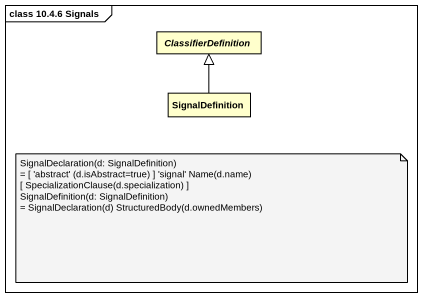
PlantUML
@startuml
mainframe class 10.4.6 Signals
hide circle
hide empty members
abstract class ClassifierDefinition
class SignalDefinition
SignalDefinition -up-|> ClassifierDefinition
note as N1
  SignalDeclaration(d: SignalDefinition)
  ~= [ 'abstract' (d.isAbstract=true) ] 'signal' Name(d.name)
  [ SpecializationClause(d.specialization) ]
  SignalDefinition(d: SignalDefinition)
  ~= SignalDeclaration(d) StructuredBody(d.ownedMembers)
end note
@enduml
